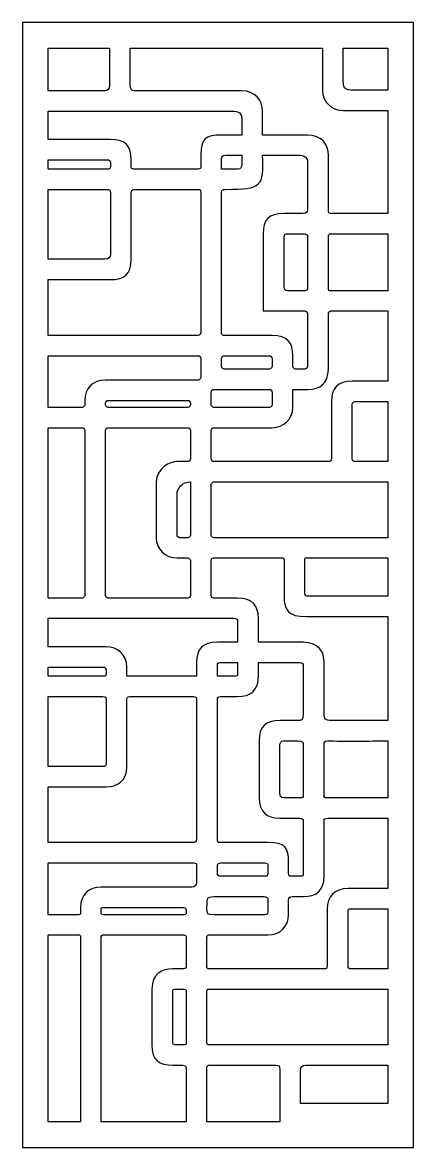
# Model space of a CAD drawing. Header units: centimetres. Extents: x 14 to 20.3, y -9 to 9.
import ezdxf

# ---------------------------------------------------------------- set-up
doc = ezdxf.new("R2010")
doc.units = ezdxf.units.CM
doc.header["$MEASUREMENT"] = 0
doc.layers.add('layer 1', color=7, linetype='Continuous')

msp = doc.modelspace()

# ---------------------------------------------------------------- linework, layer by layer
at = {"layer": 'layer 1', "color": 250}
for points, knots in [([(14.04321, 9.00077), (14.04321, 9.00077), (20.29148, 9.00077), (20.29148, 9.00077), (20.29148, 9.00077), (20.29148, 9.00077), (20.29148, -9.00021), (20.29148, -9.00021), (20.29148, -9.00021), (20.29148, -9.00021), (14.04321, -9.00021), (14.04321, -9.00021), (14.04321, -9.00021), (14.04321, -9.00021), (14.04321, 9.00077), (14.04321, 9.00077)], [0, 0, 0, 0, 0.2, 0.2, 0.2, 0.2, 0.4, 0.4, 0.4, 0.4, 0.6, 0.6, 0.6, 0.6, 1, 1, 1, 1]), ([(14.45232, 7.90789), (14.72399, 7.90739), (15.14423, 7.90551), (15.36693, 7.90801), (15.36693, 7.90801), (15.405, 7.90844), (15.43106, 7.93703), (15.43157, 7.9883), (15.43157, 7.9883), (15.43335, 8.16842), (15.43242, 8.39114), (15.43187, 8.59166), (15.43187, 8.59166), (15.43187, 8.59166), (14.45232, 8.59166), (14.45232, 8.59166), (14.45232, 8.59166), (14.45232, 8.59166), (14.45232, 7.90789), (14.45232, 7.90789)], [0, 0, 0, 0, 0.16666667, 0.16666667, 0.16666667, 0.16666667, 0.33333333, 0.33333333, 0.33333333, 0.33333333, 0.5, 0.5, 0.5, 0.5, 0.66666667, 0.66666667, 0.66666667, 0.66666667, 1, 1, 1, 1]), ([(15.76466, 8.59166), (15.76466, 8.59166), (15.76466, 7.99448), (15.76466, 7.99448), (15.76466, 7.99448), (15.76466, 7.94197), (15.78702, 7.90801), (15.82673, 7.90801), (15.82673, 7.90801), (16.40032, 7.90801), (16.97391, 7.90801), (17.5475, 7.90801), (17.5475, 7.90801), (17.75347, 7.90781), (17.88059, 7.7576), (17.88059, 7.58379), (17.88059, 7.58379), (17.88059, 7.45587), (17.88059, 7.32796), (17.88059, 7.20004), (17.88059, 7.20004), (18.11962, 7.20004), (18.35865, 7.20004), (18.59768, 7.20004), (18.59768, 7.20004), (18.82883, 7.20004), (18.93077, 7.04186), (18.93077, 6.87582), (18.93077, 6.87582), (18.93077, 6.57788), (18.93077, 6.27993), (18.93077, 5.98199), (18.93077, 5.98199), (18.93077, 5.95669), (18.94348, 5.94565), (18.96402, 5.94565), (18.96402, 5.94565), (18.96402, 5.94565), (19.88237, 5.94565), (19.88237, 5.94565), (19.88237, 5.94565), (19.88237, 5.94565), (19.88237, 7.59167), (19.88237, 7.59167), (19.88237, 7.59167), (19.88237, 7.59167), (19.16868, 7.59167), (19.16868, 7.59167), (19.16868, 7.59167), (18.99468, 7.59167), (18.83559, 7.72207), (18.83559, 7.91589), (18.83559, 7.91589), (18.83559, 7.91589), (18.83559, 8.59166), (18.83559, 8.59166), (18.83559, 8.59166), (18.83559, 8.59166), (15.76466, 8.59166), (15.76466, 8.59166)], [0, 0, 0, 0, 0.0625, 0.0625, 0.0625, 0.0625, 0.125, 0.125, 0.125, 0.125, 0.1875, 0.1875, 0.1875, 0.1875, 0.25, 0.25, 0.25, 0.25, 0.3125, 0.3125, 0.3125, 0.3125, 0.375, 0.375, 0.375, 0.375, 0.4375, 0.4375, 0.4375, 0.4375, 0.5, 0.5, 0.5, 0.5, 0.5625, 0.5625, 0.5625, 0.5625, 0.625, 0.625, 0.625, 0.625, 0.6875, 0.6875, 0.6875, 0.6875, 0.75, 0.75, 0.75, 0.75, 0.8125, 0.8125, 0.8125, 0.8125, 0.875, 0.875, 0.875, 0.875, 1, 1, 1, 1]), ([(19.34991, 7.91589), (19.34991, 7.91589), (19.88237, 7.91589), (19.88237, 7.91589), (19.88237, 7.91589), (19.88237, 7.91589), (19.88237, 8.59166), (19.88237, 8.59166), (19.88237, 8.59166), (19.88237, 8.59166), (19.16868, 8.59166), (19.16868, 8.59166), (19.16868, 8.59166), (19.16868, 8.59166), (19.16868, 8.12109), (19.16868, 8.12109), (19.16868, 8.12109), (19.16868, 7.95756), (19.16639, 7.91589), (19.34991, 7.91589)], [0, 0, 0, 0, 0.16666667, 0.16666667, 0.16666667, 0.16666667, 0.33333333, 0.33333333, 0.33333333, 0.33333333, 0.5, 0.5, 0.5, 0.5, 0.66666667, 0.66666667, 0.66666667, 0.66666667, 1, 1, 1, 1]), ([(14.45232, 7.1284), (14.45232, 7.1284), (15.44672, 7.1284), (15.44672, 7.1284), (15.44672, 7.1284), (15.67097, 7.1284), (15.77981, 7.05136), (15.77981, 6.80418), (15.77981, 6.80418), (15.77981, 6.76697), (15.77981, 6.72975), (15.77981, 6.69254), (15.77981, 6.69254), (15.77981, 6.66553), (15.79102, 6.65533), (15.81876, 6.65533), (15.81876, 6.65533), (16.16277, 6.65533), (16.50678, 6.65533), (16.85079, 6.65533), (16.85079, 6.65533), (16.88238, 6.65533), (16.89274, 6.66389), (16.89274, 6.6915), (16.89274, 6.6915), (16.89274, 6.75294), (16.89274, 6.81438), (16.89274, 6.87582), (16.89274, 6.87582), (16.89274, 7.14416), (16.96271, 7.20004), (17.22583, 7.20004), (17.22583, 7.20004), (17.33305, 7.20004), (17.44028, 7.20004), (17.5475, 7.20004), (17.5475, 7.20004), (17.5475, 7.28798), (17.5475, 7.37593), (17.5475, 7.46387), (17.5475, 7.46387), (17.5475, 7.54278), (17.50372, 7.58379), (17.39429, 7.58379), (17.39429, 7.58379), (17.39429, 7.58379), (14.45232, 7.58379), (14.45232, 7.58379), (14.45232, 7.58379), (14.45232, 7.58379), (14.45232, 7.1284), (14.45232, 7.1284)], [0, 0, 0, 0, 0.07142857, 0.07142857, 0.07142857, 0.07142857, 0.14285714, 0.14285714, 0.14285714, 0.14285714, 0.21428571, 0.21428571, 0.21428571, 0.21428571, 0.28571429, 0.28571429, 0.28571429, 0.28571429, 0.35714286, 0.35714286, 0.35714286, 0.35714286, 0.42857143, 0.42857143, 0.42857143, 0.42857143, 0.5, 0.5, 0.5, 0.5, 0.57142857, 0.57142857, 0.57142857, 0.57142857, 0.64285714, 0.64285714, 0.64285714, 0.64285714, 0.71428571, 0.71428571, 0.71428571, 0.71428571, 0.78571429, 0.78571429, 0.78571429, 0.78571429, 0.85714286, 0.85714286, 0.85714286, 0.85714286, 1, 1, 1, 1]), ([(18.59768, 3.49713), (18.59768, 3.77896), (18.59768, 4.06078), (18.59768, 4.34261), (18.59768, 4.34261), (18.59768, 4.36392), (18.58215, 4.38493), (18.55556, 4.38493), (18.55556, 4.38493), (18.44535, 4.38493), (18.33513, 4.38493), (18.22492, 4.38493), (18.22492, 4.38493), (18.11389, 4.38493), (18.00286, 4.38493), (17.89183, 4.38493), (17.89183, 4.38493), (17.89183, 4.493), (17.89183, 4.60107), (17.89183, 4.70914), (17.89183, 4.70914), (17.89183, 5.01324), (17.89183, 5.31734), (17.89183, 5.62143), (17.89183, 5.62143), (17.89183, 5.84109), (17.96588, 5.94565), (18.22492, 5.94565), (18.22492, 5.94565), (18.32684, 5.94565), (18.42877, 5.94565), (18.5307, 5.94565), (18.5307, 5.94565), (18.58323, 5.94565), (18.59768, 5.9621), (18.59768, 6.00812), (18.59768, 6.00812), (18.59768, 6.26344), (18.59768, 6.51876), (18.59768, 6.77408), (18.59768, 6.77408), (18.59768, 6.83127), (18.55684, 6.87582), (18.48563, 6.87582), (18.48563, 6.87582), (18.28395, 6.87582), (18.08227, 6.87582), (17.88059, 6.87582), (17.88059, 6.87582), (17.89171, 6.37634), (17.88646, 6.33304), (17.27596, 6.33118), (17.27596, 6.33118), (17.24273, 6.33108), (17.22583, 6.31491), (17.22583, 6.28721), (17.22583, 6.28721), (17.22583, 5.53244), (17.22583, 4.77767), (17.22583, 4.0229), (17.22583, 4.0229), (17.22583, 4.00493), (17.23988, 3.99351), (17.25556, 3.99351), (17.25556, 3.99351), (17.51405, 3.99351), (17.77255, 3.99351), (18.03105, 3.99351), (18.03105, 3.99351), (18.27989, 3.99351), (18.36414, 3.87773), (18.36414, 3.66929), (18.36414, 3.66929), (18.36414, 3.61233), (18.36414, 3.55537), (18.36414, 3.4984), (18.36414, 3.4984), (18.36414, 3.47592), (18.38522, 3.45484), (18.40428, 3.45484), (18.40428, 3.45484), (18.45464, 3.45484), (18.50501, 3.45484), (18.55537, 3.45484), (18.55537, 3.45484), (18.5766, 3.45484), (18.59768, 3.47592), (18.59768, 3.49713)], [0, 0, 0, 0, 0.04347826, 0.04347826, 0.04347826, 0.04347826, 0.08695652, 0.08695652, 0.08695652, 0.08695652, 0.13043478, 0.13043478, 0.13043478, 0.13043478, 0.17391304, 0.17391304, 0.17391304, 0.17391304, 0.2173913, 0.2173913, 0.2173913, 0.2173913, 0.26086957, 0.26086957, 0.26086957, 0.26086957, 0.30434783, 0.30434783, 0.30434783, 0.30434783, 0.34782609, 0.34782609, 0.34782609, 0.34782609, 0.39130435, 0.39130435, 0.39130435, 0.39130435, 0.43478261, 0.43478261, 0.43478261, 0.43478261, 0.47826087, 0.47826087, 0.47826087, 0.47826087, 0.52173913, 0.52173913, 0.52173913, 0.52173913, 0.56521739, 0.56521739, 0.56521739, 0.56521739, 0.60869565, 0.60869565, 0.60869565, 0.60869565, 0.65217391, 0.65217391, 0.65217391, 0.65217391, 0.69565217, 0.69565217, 0.69565217, 0.69565217, 0.73913043, 0.73913043, 0.73913043, 0.73913043, 0.7826087, 0.7826087, 0.7826087, 0.7826087, 0.82608696, 0.82608696, 0.82608696, 0.82608696, 0.86956522, 0.86956522, 0.86956522, 0.86956522, 0.91304348, 0.91304348, 0.91304348, 0.91304348, 1, 1, 1, 1]), ([(17.22583, 6.65533), (17.31044, 6.65533), (17.39504, 6.65533), (17.47965, 6.65533), (17.47965, 6.65533), (17.53567, 6.65533), (17.5475, 6.68769), (17.5475, 6.71562), (17.5475, 6.71562), (17.5475, 6.76902), (17.5475, 6.82242), (17.5475, 6.87582), (17.5475, 6.87582), (17.46206, 6.87582), (17.37661, 6.87582), (17.29117, 6.87582), (17.29117, 6.87582), (17.24459, 6.87582), (17.22583, 6.85815), (17.22583, 6.8207), (17.22583, 6.8207), (17.22583, 6.76557), (17.22583, 6.71045), (17.22583, 6.65533)], [0, 0, 0, 0, 0.14285714, 0.14285714, 0.14285714, 0.14285714, 0.28571429, 0.28571429, 0.28571429, 0.28571429, 0.42857143, 0.42857143, 0.42857143, 0.42857143, 0.57142857, 0.57142857, 0.57142857, 0.57142857, 0.71428571, 0.71428571, 0.71428571, 0.71428571, 1, 1, 1, 1]), ([(14.45232, 6.65533), (14.45232, 6.65533), (15.41975, 6.65533), (15.41975, 6.65533), (15.41975, 6.65533), (15.43508, 6.65533), (15.44672, 6.66699), (15.44672, 6.68542), (15.44672, 6.68542), (15.44672, 6.71105), (15.44672, 6.73668), (15.44672, 6.76232), (15.44672, 6.76232), (15.44672, 6.78835), (15.42677, 6.80418), (15.39514, 6.80418), (15.39514, 6.80418), (15.39514, 6.80418), (14.45232, 6.80418), (14.45232, 6.80418), (14.45232, 6.80418), (14.45232, 6.80418), (14.45232, 6.65533), (14.45232, 6.65533)], [0, 0, 0, 0, 0.14285714, 0.14285714, 0.14285714, 0.14285714, 0.28571429, 0.28571429, 0.28571429, 0.28571429, 0.42857143, 0.42857143, 0.42857143, 0.42857143, 0.57142857, 0.57142857, 0.57142857, 0.57142857, 0.71428571, 0.71428571, 0.71428571, 0.71428571, 1, 1, 1, 1]), ([(14.45232, 3.99351), (14.45232, 3.99351), (16.84575, 3.99351), (16.84575, 3.99351), (16.84575, 3.99351), (16.87642, 3.99351), (16.89274, 4.01179), (16.89274, 4.04301), (16.89274, 4.04301), (16.89274, 4.79119), (16.89274, 5.53937), (16.89274, 6.28755), (16.89274, 6.28755), (16.89274, 6.31948), (16.87904, 6.33111), (16.84324, 6.33111), (16.84324, 6.33111), (16.50772, 6.33111), (16.17221, 6.33111), (15.83669, 6.33111), (15.83669, 6.33111), (15.79674, 6.33111), (15.77981, 6.30602), (15.77981, 6.26989), (15.77981, 6.26989), (15.77981, 5.91718), (15.77981, 5.56446), (15.77981, 5.21174), (15.77981, 5.21174), (15.77981, 4.96154), (15.66788, 4.88753), (15.44672, 4.88753), (15.44672, 4.88753), (15.44672, 4.88753), (14.45232, 4.88753), (14.45232, 4.88753), (14.45232, 4.88753), (14.45232, 4.88753), (14.45232, 3.99351), (14.45232, 3.99351)], [0, 0, 0, 0, 0.09090909, 0.09090909, 0.09090909, 0.09090909, 0.18181818, 0.18181818, 0.18181818, 0.18181818, 0.27272727, 0.27272727, 0.27272727, 0.27272727, 0.36363636, 0.36363636, 0.36363636, 0.36363636, 0.45454545, 0.45454545, 0.45454545, 0.45454545, 0.54545455, 0.54545455, 0.54545455, 0.54545455, 0.63636364, 0.63636364, 0.63636364, 0.63636364, 0.72727273, 0.72727273, 0.72727273, 0.72727273, 0.81818182, 0.81818182, 0.81818182, 0.81818182, 1, 1, 1, 1]), ([(14.45232, 5.21174), (14.45232, 5.21174), (15.35915, 5.21174), (15.35915, 5.21174), (15.35915, 5.21174), (15.42157, 5.21174), (15.44672, 5.24504), (15.44672, 5.28696), (15.44672, 5.28696), (15.44672, 5.61845), (15.44672, 5.94995), (15.44672, 6.28145), (15.44672, 6.28145), (15.44672, 6.31329), (15.42513, 6.33111), (15.38294, 6.33111), (15.38294, 6.33111), (15.38294, 6.33111), (14.45232, 6.33111), (14.45232, 6.33111), (14.45232, 6.33111), (14.45232, 6.33111), (14.45232, 5.21174), (14.45232, 5.21174)], [0, 0, 0, 0, 0.14285714, 0.14285714, 0.14285714, 0.14285714, 0.28571429, 0.28571429, 0.28571429, 0.28571429, 0.42857143, 0.42857143, 0.42857143, 0.42857143, 0.57142857, 0.57142857, 0.57142857, 0.57142857, 0.71428571, 0.71428571, 0.71428571, 0.71428571, 1, 1, 1, 1]), ([(18.27734, 4.70914), (18.37244, 4.70914), (18.46754, 4.70914), (18.56264, 4.70914), (18.56264, 4.70914), (18.58372, 4.70914), (18.59768, 4.72206), (18.59768, 4.74576), (18.59768, 4.74576), (18.59768, 5.01057), (18.59768, 5.27538), (18.59768, 5.54019), (18.59768, 5.54019), (18.59768, 5.61566), (18.58879, 5.62169), (18.51614, 5.62143), (18.51614, 5.62143), (18.43878, 5.62116), (18.36142, 5.6214), (18.28407, 5.6214), (18.28407, 5.6214), (18.23723, 5.6214), (18.22492, 5.60586), (18.22492, 5.56751), (18.22492, 5.56751), (18.22492, 5.29927), (18.22492, 5.03103), (18.22492, 4.76279), (18.22492, 4.76279), (18.22492, 4.72594), (18.2389, 4.70914), (18.27734, 4.70914)], [0, 0, 0, 0, 0.11111111, 0.11111111, 0.11111111, 0.11111111, 0.22222222, 0.22222222, 0.22222222, 0.22222222, 0.33333333, 0.33333333, 0.33333333, 0.33333333, 0.44444444, 0.44444444, 0.44444444, 0.44444444, 0.55555556, 0.55555556, 0.55555556, 0.55555556, 0.66666667, 0.66666667, 0.66666667, 0.66666667, 0.77777778, 0.77777778, 0.77777778, 0.77777778, 1, 1, 1, 1]), ([(19.88237, 5.62143), (19.88237, 5.62143), (18.97791, 5.62143), (18.97791, 5.62143), (18.97791, 5.62143), (18.94339, 5.62143), (18.93077, 5.6043), (18.93077, 5.5858), (18.93077, 5.5858), (18.93077, 5.30091), (18.93077, 5.01603), (18.93077, 4.73114), (18.93077, 4.73114), (18.93077, 4.71515), (18.94466, 4.70914), (18.95589, 4.70914), (18.95589, 4.70914), (18.95589, 4.70914), (19.88237, 4.70914), (19.88237, 4.70914), (19.88237, 4.70914), (19.88237, 4.70914), (19.88237, 5.62143), (19.88237, 5.62143)], [0, 0, 0, 0, 0.14285714, 0.14285714, 0.14285714, 0.14285714, 0.28571429, 0.28571429, 0.28571429, 0.28571429, 0.42857143, 0.42857143, 0.42857143, 0.42857143, 0.57142857, 0.57142857, 0.57142857, 0.57142857, 0.71428571, 0.71428571, 0.71428571, 0.71428571, 1, 1, 1, 1]), ([(19.88237, 4.38493), (19.88237, 4.38493), (18.97299, 4.38493), (18.97299, 4.38493), (18.97299, 4.38493), (18.95185, 4.38493), (18.93077, 4.36385), (18.93077, 4.34286), (18.93077, 4.34286), (18.93077, 4.04685), (18.93077, 3.75085), (18.93077, 3.45484), (18.93077, 3.45484), (18.93077, 3.22504), (18.80459, 3.13062), (18.59768, 3.13062), (18.59768, 3.13062), (18.51983, 3.13062), (18.44199, 3.13062), (18.36414, 3.13062), (18.36414, 3.13062), (18.36414, 3.03409), (18.36414, 2.93756), (18.36414, 2.84103), (18.36414, 2.84103), (18.36414, 2.66632), (18.2195, 2.51682), (18.03105, 2.51682), (18.03105, 2.51682), (17.72117, 2.51682), (17.41129, 2.51682), (17.10142, 2.51682), (17.10142, 2.51682), (17.08046, 2.51682), (17.05938, 2.49574), (17.05938, 2.47442), (17.05938, 2.47442), (17.05938, 2.322), (17.05938, 2.16959), (17.05938, 2.01717), (17.05938, 2.01717), (17.05938, 1.99525), (17.08046, 1.97418), (17.10066, 1.97418), (17.10066, 1.97418), (17.71299, 1.97418), (18.32532, 1.97418), (18.93764, 1.97418), (18.93764, 1.97418), (18.95879, 1.97418), (18.97987, 1.99525), (18.97987, 2.0157), (18.97987, 2.0157), (18.97987, 2.32216), (18.97987, 2.62862), (18.97987, 2.93509), (18.97987, 2.93509), (18.97987, 3.14647), (19.07743, 3.2593), (19.31296, 3.2593), (19.31296, 3.2593), (19.31296, 3.2593), (19.88237, 3.2593), (19.88237, 3.2593), (19.88237, 3.2593), (19.88237, 3.2593), (19.88237, 4.38493), (19.88237, 4.38493)], [0, 0, 0, 0, 0.05555556, 0.05555556, 0.05555556, 0.05555556, 0.11111111, 0.11111111, 0.11111111, 0.11111111, 0.16666667, 0.16666667, 0.16666667, 0.16666667, 0.22222222, 0.22222222, 0.22222222, 0.22222222, 0.27777778, 0.27777778, 0.27777778, 0.27777778, 0.33333333, 0.33333333, 0.33333333, 0.33333333, 0.38888889, 0.38888889, 0.38888889, 0.38888889, 0.44444444, 0.44444444, 0.44444444, 0.44444444, 0.5, 0.5, 0.5, 0.5, 0.55555556, 0.55555556, 0.55555556, 0.55555556, 0.61111111, 0.61111111, 0.61111111, 0.61111111, 0.66666667, 0.66666667, 0.66666667, 0.66666667, 0.72222222, 0.72222222, 0.72222222, 0.72222222, 0.77777778, 0.77777778, 0.77777778, 0.77777778, 0.83333333, 0.83333333, 0.83333333, 0.83333333, 0.88888889, 0.88888889, 0.88888889, 0.88888889, 1, 1, 1, 1]), ([(14.45232, 2.84081), (14.62298, 2.84051), (14.87547, 2.84011), (14.9953, 2.8409), (14.9953, 2.8409), (15.01642, 2.84104), (15.0375, 2.86211), (15.0375, 2.88373), (15.0375, 2.88373), (15.0375, 2.90744), (15.0375, 2.93116), (15.0375, 2.95488), (15.0375, 2.95488), (15.0375, 3.14375), (15.16158, 3.27909), (15.37058, 3.27909), (15.37058, 3.27909), (15.82249, 3.27909), (16.27439, 3.27909), (16.72629, 3.27909), (16.72629, 3.27909), (16.76779, 3.27909), (16.80929, 3.27909), (16.85079, 3.27909), (16.85079, 3.27909), (16.87166, 3.27909), (16.89274, 3.30017), (16.89274, 3.32141), (16.89274, 3.32141), (16.89274, 3.36589), (16.89274, 3.41037), (16.89274, 3.45484), (16.89274, 3.45484), (16.89274, 3.51223), (16.89274, 3.56962), (16.89274, 3.62701), (16.89274, 3.62701), (16.89274, 3.64821), (16.87166, 3.66929), (16.85074, 3.66929), (16.85074, 3.66929), (16.85074, 3.66929), (14.45232, 3.66929), (14.45232, 3.66929), (14.45232, 3.66929), (14.45232, 3.66929), (14.45232, 2.84081), (14.45232, 2.84081)], [0, 0, 0, 0, 0.07692308, 0.07692308, 0.07692308, 0.07692308, 0.15384615, 0.15384615, 0.15384615, 0.15384615, 0.23076923, 0.23076923, 0.23076923, 0.23076923, 0.30769231, 0.30769231, 0.30769231, 0.30769231, 0.38461538, 0.38461538, 0.38461538, 0.38461538, 0.46153846, 0.46153846, 0.46153846, 0.46153846, 0.53846154, 0.53846154, 0.53846154, 0.53846154, 0.61538462, 0.61538462, 0.61538462, 0.61538462, 0.69230769, 0.69230769, 0.69230769, 0.69230769, 0.76923077, 0.76923077, 0.76923077, 0.76923077, 0.84615385, 0.84615385, 0.84615385, 0.84615385, 1, 1, 1, 1]), ([(17.26757, 3.45484), (17.50805, 3.45484), (17.74853, 3.45484), (17.98901, 3.45484), (17.98901, 3.45484), (18.00997, 3.45484), (18.03105, 3.47592), (18.03105, 3.49673), (18.03105, 3.49673), (18.03105, 3.53987), (18.03105, 3.58301), (18.03105, 3.62615), (18.03105, 3.62615), (18.03105, 3.64821), (18.00997, 3.66929), (17.98702, 3.66929), (17.98702, 3.66929), (17.74716, 3.66929), (17.50731, 3.66929), (17.26746, 3.66929), (17.26746, 3.66929), (17.24691, 3.66929), (17.22583, 3.64821), (17.22583, 3.62741), (17.22583, 3.62741), (17.22583, 3.58427), (17.22583, 3.54112), (17.22583, 3.49798), (17.22583, 3.49798), (17.22583, 3.47592), (17.24691, 3.45484), (17.26757, 3.45484)], [0, 0, 0, 0, 0.11111111, 0.11111111, 0.11111111, 0.11111111, 0.22222222, 0.22222222, 0.22222222, 0.22222222, 0.33333333, 0.33333333, 0.33333333, 0.33333333, 0.44444444, 0.44444444, 0.44444444, 0.44444444, 0.55555556, 0.55555556, 0.55555556, 0.55555556, 0.66666667, 0.66666667, 0.66666667, 0.66666667, 0.77777778, 0.77777778, 0.77777778, 0.77777778, 1, 1, 1, 1]), ([(17.98849, 3.13062), (17.73427, 3.13062), (17.48005, 3.13062), (17.22583, 3.13062), (17.22583, 3.13062), (17.18422, 3.13062), (17.1426, 3.13062), (17.10099, 3.13062), (17.10099, 3.13062), (17.08046, 3.13062), (17.05938, 3.10954), (17.05938, 3.08943), (17.05938, 3.08943), (17.05938, 3.04458), (17.05938, 2.99973), (17.05938, 2.95488), (17.05938, 2.95488), (17.05938, 2.93116), (17.05938, 2.90744), (17.05938, 2.88373), (17.05938, 2.88373), (17.05938, 2.86211), (17.08046, 2.84103), (17.10144, 2.84103), (17.10144, 2.84103), (17.39722, 2.84103), (17.693, 2.84103), (17.98878, 2.84103), (17.98878, 2.84103), (18.00997, 2.84103), (18.03105, 2.86211), (18.03105, 2.88402), (18.03105, 2.88402), (18.03105, 2.95209), (18.03105, 3.02017), (18.03105, 3.08824), (18.03105, 3.08824), (18.03105, 3.10954), (18.00997, 3.13062), (17.98849, 3.13062)], [0, 0, 0, 0, 0.09090909, 0.09090909, 0.09090909, 0.09090909, 0.18181818, 0.18181818, 0.18181818, 0.18181818, 0.27272727, 0.27272727, 0.27272727, 0.27272727, 0.36363636, 0.36363636, 0.36363636, 0.36363636, 0.45454545, 0.45454545, 0.45454545, 0.45454545, 0.54545455, 0.54545455, 0.54545455, 0.54545455, 0.63636364, 0.63636364, 0.63636364, 0.63636364, 0.72727273, 0.72727273, 0.72727273, 0.72727273, 0.81818182, 0.81818182, 0.81818182, 0.81818182, 1, 1, 1, 1]), ([(16.72629, 2.88338), (16.72629, 2.89306), (16.72629, 2.90274), (16.72629, 2.91243), (16.72629, 2.91243), (16.72629, 2.9338), (16.70521, 2.95488), (16.68393, 2.95488), (16.68393, 2.95488), (16.26025, 2.95488), (15.83657, 2.95488), (15.41288, 2.95488), (15.41288, 2.95488), (15.39166, 2.95488), (15.37058, 2.9338), (15.37058, 2.91308), (15.37058, 2.91308), (15.37058, 2.90294), (15.37058, 2.89281), (15.37058, 2.88268), (15.37058, 2.88268), (15.37058, 2.86211), (15.39166, 2.84103), (15.41276, 2.84103), (15.41276, 2.84103), (15.83648, 2.84103), (16.2602, 2.84103), (16.68393, 2.84103), (16.68393, 2.84103), (16.70813, 2.84103), (16.72629, 2.86245), (16.72629, 2.88338)], [0, 0, 0, 0, 0.11111111, 0.11111111, 0.11111111, 0.11111111, 0.22222222, 0.22222222, 0.22222222, 0.22222222, 0.33333333, 0.33333333, 0.33333333, 0.33333333, 0.44444444, 0.44444444, 0.44444444, 0.44444444, 0.55555556, 0.55555556, 0.55555556, 0.55555556, 0.66666667, 0.66666667, 0.66666667, 0.66666667, 0.77777778, 0.77777778, 0.77777778, 0.77777778, 1, 1, 1, 1]), ([(19.88237, 2.93509), (19.88237, 2.93509), (19.35508, 2.93509), (19.35508, 2.93509), (19.35508, 2.93509), (19.33404, 2.93509), (19.31296, 2.91401), (19.31296, 2.89286), (19.31296, 2.89286), (19.31296, 2.60063), (19.31296, 2.3084), (19.31296, 2.01617), (19.31296, 2.01617), (19.31296, 1.99525), (19.33404, 1.97418), (19.35511, 1.97418), (19.35511, 1.97418), (19.35511, 1.97418), (19.88237, 1.97418), (19.88237, 1.97418), (19.88237, 1.97418), (19.88237, 1.97418), (19.88237, 2.93509), (19.88237, 2.93509)], [0, 0, 0, 0, 0.14285714, 0.14285714, 0.14285714, 0.14285714, 0.28571429, 0.28571429, 0.28571429, 0.28571429, 0.42857143, 0.42857143, 0.42857143, 0.42857143, 0.57142857, 0.57142857, 0.57142857, 0.57142857, 0.71428571, 0.71428571, 0.71428571, 0.71428571, 1, 1, 1, 1]), ([(14.45232, -0.20806), (14.45232, -0.20806), (14.99551, -0.20806), (14.99551, -0.20806), (14.99551, -0.20806), (15.01934, -0.20806), (15.0375, -0.18698), (15.0375, -0.16614), (15.0375, -0.16614), (15.0375, 0.71413), (15.0375, 1.59441), (15.0375, 2.47468), (15.0375, 2.47468), (15.0375, 2.49574), (15.01642, 2.51682), (14.99608, 2.51682), (14.99608, 2.51682), (14.99608, 2.51682), (14.45232, 2.51682), (14.45232, 2.51682), (14.45232, 2.51682), (14.45232, 2.51682), (14.45232, -0.20806), (14.45232, -0.20806)], [0, 0, 0, 0, 0.14285714, 0.14285714, 0.14285714, 0.14285714, 0.28571429, 0.28571429, 0.28571429, 0.28571429, 0.42857143, 0.42857143, 0.42857143, 0.42857143, 0.57142857, 0.57142857, 0.57142857, 0.57142857, 0.71428571, 0.71428571, 0.71428571, 0.71428571, 1, 1, 1, 1]), ([(16.72629, -0.16601), (16.72629, 0.01932), (16.72629, 0.20465), (16.72629, 0.38998), (16.72629, 0.38998), (16.72629, 0.41215), (16.70521, 0.43322), (16.68298, 0.43322), (16.68298, 0.43322), (16.62633, 0.43322), (16.56969, 0.43322), (16.51305, 0.43322), (16.51305, 0.43322), (16.32457, 0.43322), (16.17996, 0.57382), (16.17996, 0.75744), (16.17996, 0.75744), (16.17996, 1.05495), (16.17996, 1.35245), (16.17996, 1.64996), (16.17996, 1.64996), (16.18224, 1.86327), (16.40127, 1.98333), (16.51305, 1.97418), (16.51305, 1.97418), (16.57011, 1.97418), (16.62718, 1.97418), (16.68425, 1.97418), (16.68425, 1.97418), (16.70521, 1.97418), (16.72629, 1.99525), (16.72629, 2.01657), (16.72629, 2.01657), (16.72629, 2.16933), (16.72629, 2.32209), (16.72629, 2.47485), (16.72629, 2.47485), (16.72629, 2.49574), (16.70521, 2.51682), (16.68356, 2.51682), (16.68356, 2.51682), (16.26006, 2.51682), (15.83656, 2.51682), (15.41306, 2.51682), (15.41306, 2.51682), (15.39166, 2.51682), (15.37058, 2.49574), (15.37058, 2.47268), (15.37058, 2.47268), (15.37058, 1.59306), (15.37058, 0.71344), (15.37058, -0.16618), (15.37058, -0.16618), (15.37058, -0.18698), (15.38842, -0.20806), (15.41295, -0.20806), (15.41295, -0.20806), (15.83705, -0.20806), (16.26115, -0.20806), (16.68525, -0.20806), (16.68525, -0.20806), (16.71339, -0.20806), (16.72629, -0.1929), (16.72629, -0.16601)], [0, 0, 0, 0, 0.05882353, 0.05882353, 0.05882353, 0.05882353, 0.11764706, 0.11764706, 0.11764706, 0.11764706, 0.17647059, 0.17647059, 0.17647059, 0.17647059, 0.23529412, 0.23529412, 0.23529412, 0.23529412, 0.29411765, 0.29411765, 0.29411765, 0.29411765, 0.35294118, 0.35294118, 0.35294118, 0.35294118, 0.41176471, 0.41176471, 0.41176471, 0.41176471, 0.47058824, 0.47058824, 0.47058824, 0.47058824, 0.52941176, 0.52941176, 0.52941176, 0.52941176, 0.58823529, 0.58823529, 0.58823529, 0.58823529, 0.64705882, 0.64705882, 0.64705882, 0.64705882, 0.70588235, 0.70588235, 0.70588235, 0.70588235, 0.76470588, 0.76470588, 0.76470588, 0.76470588, 0.82352941, 0.82352941, 0.82352941, 0.82352941, 0.88235294, 0.88235294, 0.88235294, 0.88235294, 1, 1, 1, 1]), ([(16.55584, 0.75744), (16.59864, 0.75744), (16.64143, 0.75744), (16.68423, 0.75744), (16.68423, 0.75744), (16.70521, 0.75744), (16.72629, 0.77852), (16.72629, 0.79928), (16.72629, 0.79928), (16.72629, 1.08284), (16.72629, 1.3664), (16.72629, 1.64996), (16.72629, 1.64996), (16.58907, 1.65162), (16.51366, 1.54338), (16.51305, 1.44775), (16.51305, 1.44775), (16.51167, 1.23198), (16.51289, 1.0163), (16.51303, 0.80059), (16.51303, 0.80059), (16.51305, 0.77852), (16.53413, 0.75744), (16.55584, 0.75744)], [0, 0, 0, 0, 0.14285714, 0.14285714, 0.14285714, 0.14285714, 0.28571429, 0.28571429, 0.28571429, 0.28571429, 0.42857143, 0.42857143, 0.42857143, 0.42857143, 0.57142857, 0.57142857, 0.57142857, 0.57142857, 0.71428571, 0.71428571, 0.71428571, 0.71428571, 1, 1, 1, 1]), ([(19.88237, 1.64996), (19.88237, 1.64996), (17.10113, 1.64996), (17.10113, 1.64996), (17.10113, 1.64996), (17.08046, 1.64996), (17.05938, 1.62888), (17.05938, 1.6079), (17.05938, 1.6079), (17.05938, 1.3377), (17.05938, 1.06751), (17.05938, 0.79731), (17.05938, 0.79731), (17.05938, 0.77852), (17.08046, 0.75744), (17.10046, 0.75744), (17.10046, 0.75744), (17.10046, 0.75744), (19.88237, 0.75744), (19.88237, 0.75744), (19.88237, 0.75744), (19.88237, 0.75744), (19.88237, 1.64996), (19.88237, 1.64996)], [0, 0, 0, 0, 0.14285714, 0.14285714, 0.14285714, 0.14285714, 0.28571429, 0.28571429, 0.28571429, 0.28571429, 0.42857143, 0.42857143, 0.42857143, 0.42857143, 0.57142857, 0.57142857, 0.57142857, 0.57142857, 0.71428571, 0.71428571, 0.71428571, 0.71428571, 1, 1, 1, 1]), ([(19.88237, -0.50526), (19.88237, -0.50526), (18.57625, -0.50526), (18.57625, -0.50526), (18.57625, -0.50526), (18.29526, -0.50526), (18.22286, -0.40414), (18.22286, -0.18104), (18.22286, -0.18104), (18.22286, 0.01644), (18.22286, 0.21392), (18.22286, 0.4114), (18.22286, 0.4114), (18.22286, 0.42362), (18.21481, 0.43322), (18.20188, 0.43322), (18.20188, 0.43322), (17.83317, 0.43322), (17.46445, 0.43322), (17.09574, 0.43322), (17.09574, 0.43322), (17.07191, 0.43322), (17.05938, 0.41573), (17.05938, 0.39314), (17.05938, 0.39314), (17.05938, 0.20527), (17.05938, 0.01739), (17.05938, -0.17049), (17.05938, -0.17049), (17.05938, -0.19531), (17.07282, -0.20806), (17.0955, -0.20806), (17.0955, -0.20806), (17.22354, -0.20806), (17.35159, -0.20806), (17.47964, -0.20806), (17.47964, -0.20806), (17.72333, -0.20806), (17.81273, -0.34124), (17.81273, -0.53228), (17.81273, -0.53228), (17.81273, -0.6602), (17.81273, -0.78811), (17.81273, -0.91603), (17.81273, -0.91603), (18.05176, -0.91603), (18.29079, -0.91603), (18.52982, -0.91603), (18.52982, -0.91603), (18.78369, -0.91603), (18.86291, -1.07781), (18.86291, -1.24025), (18.86291, -1.24025), (18.86291, -1.52046), (18.86291, -1.80066), (18.86291, -2.08087), (18.86291, -2.08087), (18.86291, -2.13837), (18.89663, -2.17042), (18.95335, -2.17042), (18.95335, -2.17042), (18.95335, -2.17042), (19.88237, -2.17042), (19.88237, -2.17042), (19.88237, -2.17042), (19.88237, -2.17042), (19.88237, -0.50526), (19.88237, -0.50526)], [0, 0, 0, 0, 0.05555556, 0.05555556, 0.05555556, 0.05555556, 0.11111111, 0.11111111, 0.11111111, 0.11111111, 0.16666667, 0.16666667, 0.16666667, 0.16666667, 0.22222222, 0.22222222, 0.22222222, 0.22222222, 0.27777778, 0.27777778, 0.27777778, 0.27777778, 0.33333333, 0.33333333, 0.33333333, 0.33333333, 0.38888889, 0.38888889, 0.38888889, 0.38888889, 0.44444444, 0.44444444, 0.44444444, 0.44444444, 0.5, 0.5, 0.5, 0.5, 0.55555556, 0.55555556, 0.55555556, 0.55555556, 0.61111111, 0.61111111, 0.61111111, 0.61111111, 0.66666667, 0.66666667, 0.66666667, 0.66666667, 0.72222222, 0.72222222, 0.72222222, 0.72222222, 0.77777778, 0.77777778, 0.77777778, 0.77777778, 0.83333333, 0.83333333, 0.83333333, 0.83333333, 0.88888889, 0.88888889, 0.88888889, 0.88888889, 1, 1, 1, 1]), ([(19.88237, 0.43322), (19.88237, 0.43322), (18.57278, 0.43322), (18.57278, 0.43322), (18.57278, 0.43322), (18.56172, 0.43322), (18.55595, 0.42872), (18.55595, 0.42002), (18.55595, 0.42002), (18.55595, 0.23688), (18.55595, 0.05375), (18.55595, -0.12939), (18.55595, -0.12939), (18.55595, -0.17081), (18.57299, -0.18104), (18.61623, -0.18104), (18.61623, -0.18104), (18.61623, -0.18104), (19.88237, -0.18104), (19.88237, -0.18104), (19.88237, -0.18104), (19.88237, -0.18104), (19.88237, 0.43322), (19.88237, 0.43322)], [0, 0, 0, 0, 0.14285714, 0.14285714, 0.14285714, 0.14285714, 0.28571429, 0.28571429, 0.28571429, 0.28571429, 0.42857143, 0.42857143, 0.42857143, 0.42857143, 0.57142857, 0.57142857, 0.57142857, 0.57142857, 0.71428571, 0.71428571, 0.71428571, 0.71428571, 1, 1, 1, 1]), ([(14.45232, -0.98767), (14.45232, -0.98767), (15.37886, -0.98767), (15.37886, -0.98767), (15.37886, -0.98767), (15.55521, -0.98767), (15.71195, -1.11045), (15.71195, -1.31189), (15.71195, -1.31189), (15.71195, -1.36151), (15.71195, -1.41112), (15.71195, -1.46074), (15.71195, -1.46074), (16.08292, -1.46074), (16.4539, -1.46074), (16.82488, -1.46074), (16.82488, -1.46074), (16.82488, -1.38725), (16.82488, -1.31375), (16.82488, -1.24025), (16.82488, -1.24025), (16.82488, -1.01877), (16.92244, -0.91603), (17.15797, -0.91603), (17.15797, -0.91603), (17.26519, -0.91603), (17.37242, -0.91603), (17.47964, -0.91603), (17.47964, -0.91603), (17.47964, -0.8041), (17.47964, -0.69218), (17.47964, -0.58025), (17.47964, -0.58025), (17.47964, -0.55323), (17.46284, -0.53228), (17.42141, -0.53228), (17.42141, -0.53228), (17.42141, -0.53228), (14.45232, -0.53228), (14.45232, -0.53228), (14.45232, -0.53228), (14.45232, -0.53228), (14.45232, -0.98767), (14.45232, -0.98767)], [0, 0, 0, 0, 0.08333333, 0.08333333, 0.08333333, 0.08333333, 0.16666667, 0.16666667, 0.16666667, 0.16666667, 0.25, 0.25, 0.25, 0.25, 0.33333333, 0.33333333, 0.33333333, 0.33333333, 0.41666667, 0.41666667, 0.41666667, 0.41666667, 0.5, 0.5, 0.5, 0.5, 0.58333333, 0.58333333, 0.58333333, 0.58333333, 0.66666667, 0.66666667, 0.66666667, 0.66666667, 0.75, 0.75, 0.75, 0.75, 0.83333333, 0.83333333, 0.83333333, 0.83333333, 1, 1, 1, 1]), ([(18.52982, -4.63205), (18.52982, -4.34871), (18.52982, -4.06536), (18.52982, -3.78201), (18.52982, -3.78201), (18.52982, -3.75124), (18.51893, -3.73115), (18.4774, -3.73115), (18.4774, -3.73115), (18.37062, -3.73115), (18.26384, -3.73115), (18.15706, -3.73115), (18.15706, -3.73115), (17.93997, -3.73115), (17.82397, -3.62242), (17.82397, -3.40693), (17.82397, -3.40693), (17.82397, -3.10283), (17.82397, -2.79873), (17.82397, -2.49464), (17.82397, -2.49464), (17.82397, -2.2656), (17.92357, -2.17042), (18.15706, -2.17042), (18.15706, -2.17042), (18.24636, -2.17042), (18.33567, -2.17042), (18.42498, -2.17042), (18.42498, -2.17042), (18.51262, -2.17042), (18.52982, -2.15227), (18.52982, -2.07451), (18.52982, -2.07451), (18.52982, -1.81419), (18.52982, -1.55388), (18.52982, -1.29356), (18.52982, -1.29356), (18.52982, -1.26019), (18.51819, -1.24025), (18.47379, -1.24025), (18.47379, -1.24025), (18.25344, -1.24025), (18.03308, -1.24025), (17.81273, -1.24025), (17.81273, -1.24025), (17.81273, -1.31348), (17.81273, -1.38401), (17.81273, -1.45395), (17.81273, -1.45395), (17.81273, -1.68952), (17.69296, -1.78496), (17.47964, -1.78496), (17.47964, -1.78496), (17.38917, -1.78496), (17.2987, -1.78496), (17.20823, -1.78496), (17.20823, -1.78496), (17.17659, -1.78496), (17.15797, -1.79939), (17.15797, -1.82713), (17.15797, -1.82713), (17.15797, -2.57663), (17.15797, -3.32613), (17.15797, -4.07562), (17.15797, -4.07562), (17.15797, -4.10618), (17.17258, -4.12256), (17.202, -4.12256), (17.202, -4.12256), (17.45573, -4.12256), (17.70946, -4.12256), (17.96319, -4.12256), (17.96319, -4.12256), (18.23953, -4.12256), (18.29628, -4.19398), (18.29628, -4.44678), (18.29628, -4.44678), (18.29628, -4.50374), (18.29628, -4.5607), (18.29628, -4.61767), (18.29628, -4.61767), (18.29628, -4.64768), (18.30852, -4.66123), (18.33277, -4.66123), (18.33277, -4.66123), (18.38819, -4.66123), (18.44361, -4.66123), (18.49903, -4.66123), (18.49903, -4.66123), (18.51919, -4.66123), (18.52982, -4.65216), (18.52982, -4.63205)], [0, 0, 0, 0, 0.04166667, 0.04166667, 0.04166667, 0.04166667, 0.08333333, 0.08333333, 0.08333333, 0.08333333, 0.125, 0.125, 0.125, 0.125, 0.16666667, 0.16666667, 0.16666667, 0.16666667, 0.20833333, 0.20833333, 0.20833333, 0.20833333, 0.25, 0.25, 0.25, 0.25, 0.29166667, 0.29166667, 0.29166667, 0.29166667, 0.33333333, 0.33333333, 0.33333333, 0.33333333, 0.375, 0.375, 0.375, 0.375, 0.41666667, 0.41666667, 0.41666667, 0.41666667, 0.45833333, 0.45833333, 0.45833333, 0.45833333, 0.5, 0.5, 0.5, 0.5, 0.54166667, 0.54166667, 0.54166667, 0.54166667, 0.58333333, 0.58333333, 0.58333333, 0.58333333, 0.625, 0.625, 0.625, 0.625, 0.66666667, 0.66666667, 0.66666667, 0.66666667, 0.70833333, 0.70833333, 0.70833333, 0.70833333, 0.75, 0.75, 0.75, 0.75, 0.79166667, 0.79166667, 0.79166667, 0.79166667, 0.83333333, 0.83333333, 0.83333333, 0.83333333, 0.875, 0.875, 0.875, 0.875, 0.91666667, 0.91666667, 0.91666667, 0.91666667, 1, 1, 1, 1]), ([(17.15797, -1.46074), (17.25514, -1.46074), (17.35231, -1.46074), (17.44948, -1.46074), (17.44948, -1.46074), (17.47301, -1.46074), (17.47964, -1.45023), (17.47964, -1.43663), (17.47964, -1.43663), (17.47964, -1.37117), (17.47964, -1.30571), (17.47964, -1.24025), (17.47964, -1.24025), (17.38749, -1.24025), (17.29535, -1.24025), (17.2032, -1.24025), (17.2032, -1.24025), (17.17757, -1.24025), (17.15797, -1.25253), (17.15797, -1.28504), (17.15797, -1.28504), (17.15797, -1.34361), (17.15797, -1.40217), (17.15797, -1.46074)], [0, 0, 0, 0, 0.14285714, 0.14285714, 0.14285714, 0.14285714, 0.28571429, 0.28571429, 0.28571429, 0.28571429, 0.42857143, 0.42857143, 0.42857143, 0.42857143, 0.57142857, 0.57142857, 0.57142857, 0.57142857, 0.71428571, 0.71428571, 0.71428571, 0.71428571, 1, 1, 1, 1]), ([(14.45232, -1.46074), (14.45232, -1.46074), (15.34353, -1.46074), (15.34353, -1.46074), (15.34353, -1.46074), (15.36419, -1.46074), (15.37886, -1.45482), (15.37886, -1.42556), (15.37886, -1.42556), (15.37886, -1.40318), (15.37886, -1.38079), (15.37886, -1.35841), (15.37886, -1.35841), (15.37886, -1.33025), (15.36903, -1.31189), (15.32779, -1.31189), (15.32779, -1.31189), (15.32779, -1.31189), (14.45232, -1.31189), (14.45232, -1.31189), (14.45232, -1.31189), (14.45232, -1.31189), (14.45232, -1.46074), (14.45232, -1.46074)], [0, 0, 0, 0, 0.14285714, 0.14285714, 0.14285714, 0.14285714, 0.28571429, 0.28571429, 0.28571429, 0.28571429, 0.42857143, 0.42857143, 0.42857143, 0.42857143, 0.57142857, 0.57142857, 0.57142857, 0.57142857, 0.71428571, 0.71428571, 0.71428571, 0.71428571, 1, 1, 1, 1]), ([(14.45232, -4.12256), (14.45232, -4.12256), (16.761, -4.12256), (16.761, -4.12256), (16.761, -4.12256), (16.80335, -4.12256), (16.82488, -4.10252), (16.82488, -4.06873), (16.82488, -4.06873), (16.82488, -3.32111), (16.82488, -2.5735), (16.82488, -1.82588), (16.82488, -1.82588), (16.82488, -1.79465), (16.81417, -1.78496), (16.77488, -1.78496), (16.77488, -1.78496), (16.436, -1.78496), (16.09712, -1.78496), (15.75824, -1.78496), (15.75824, -1.78496), (15.72163, -1.78496), (15.71195, -1.79462), (15.71195, -1.82869), (15.71195, -1.82869), (15.71195, -2.18723), (15.71195, -2.54578), (15.71195, -2.90433), (15.71195, -2.90433), (15.71195, -3.1423), (15.5531, -3.22855), (15.37886, -3.22855), (15.37886, -3.22855), (15.37886, -3.22855), (14.45232, -3.22855), (14.45232, -3.22855), (14.45232, -3.22855), (14.45232, -3.22855), (14.45232, -4.12256), (14.45232, -4.12256)], [0, 0, 0, 0, 0.09090909, 0.09090909, 0.09090909, 0.09090909, 0.18181818, 0.18181818, 0.18181818, 0.18181818, 0.27272727, 0.27272727, 0.27272727, 0.27272727, 0.36363636, 0.36363636, 0.36363636, 0.36363636, 0.45454545, 0.45454545, 0.45454545, 0.45454545, 0.54545455, 0.54545455, 0.54545455, 0.54545455, 0.63636364, 0.63636364, 0.63636364, 0.63636364, 0.72727273, 0.72727273, 0.72727273, 0.72727273, 0.81818182, 0.81818182, 0.81818182, 0.81818182, 1, 1, 1, 1]), ([(14.45232, -2.90433), (14.45232, -2.90433), (15.33109, -2.90433), (15.33109, -2.90433), (15.33109, -2.90433), (15.36404, -2.90433), (15.37886, -2.8944), (15.37886, -2.86231), (15.37886, -2.86231), (15.37886, -2.51777), (15.37886, -2.17323), (15.37886, -1.82869), (15.37886, -1.82869), (15.37886, -1.79823), (15.36578, -1.78496), (15.32891, -1.78496), (15.32891, -1.78496), (15.32891, -1.78496), (14.45232, -1.78496), (14.45232, -1.78496), (14.45232, -1.78496), (14.45232, -1.78496), (14.45232, -2.90433), (14.45232, -2.90433)], [0, 0, 0, 0, 0.14285714, 0.14285714, 0.14285714, 0.14285714, 0.28571429, 0.28571429, 0.28571429, 0.28571429, 0.42857143, 0.42857143, 0.42857143, 0.42857143, 0.57142857, 0.57142857, 0.57142857, 0.57142857, 0.71428571, 0.71428571, 0.71428571, 0.71428571, 1, 1, 1, 1]), ([(18.22434, -3.40693), (18.32377, -3.40693), (18.3878, -3.40693), (18.48287, -3.40693), (18.48287, -3.40693), (18.52032, -3.40693), (18.52982, -3.39719), (18.52982, -3.36084), (18.52982, -3.36084), (18.52982, -3.09179), (18.52982, -2.83496), (18.52982, -2.56591), (18.52982, -2.56591), (18.52982, -2.51078), (18.51191, -2.49464), (18.44828, -2.49464), (18.44828, -2.49464), (18.36789, -2.49464), (18.2875, -2.49464), (18.20711, -2.49464), (18.20711, -2.49464), (18.17522, -2.49464), (18.15706, -2.53188), (18.15706, -2.55535), (18.15706, -2.55535), (18.15706, -2.81948), (18.15706, -3.06267), (18.15706, -3.3246), (18.15706, -3.3246), (18.15706, -3.37965), (18.16469, -3.40693), (18.22434, -3.40693)], [0, 0, 0, 0, 0.11111111, 0.11111111, 0.11111111, 0.11111111, 0.22222222, 0.22222222, 0.22222222, 0.22222222, 0.33333333, 0.33333333, 0.33333333, 0.33333333, 0.44444444, 0.44444444, 0.44444444, 0.44444444, 0.55555556, 0.55555556, 0.55555556, 0.55555556, 0.66666667, 0.66666667, 0.66666667, 0.66666667, 0.77777778, 0.77777778, 0.77777778, 0.77777778, 1, 1, 1, 1]), ([(19.88237, -2.49498), (19.58987, -2.49593), (19.15592, -2.4983), (18.91551, -2.49464), (18.91551, -2.49464), (18.88205, -2.49413), (18.86189, -2.5147), (18.86291, -2.55309), (18.86291, -2.55309), (18.8703, -2.83151), (18.86291, -3.08564), (18.86291, -3.36416), (18.86291, -3.36416), (18.86291, -3.39653), (18.87758, -3.40693), (18.90654, -3.40693), (18.90654, -3.40693), (18.90654, -3.40693), (19.88237, -3.40693), (19.88237, -3.40693), (19.88237, -3.40693), (19.88237, -3.40693), (19.88237, -2.49498), (19.88237, -2.49498)], [0, 0, 0, 0, 0.14285714, 0.14285714, 0.14285714, 0.14285714, 0.28571429, 0.28571429, 0.28571429, 0.28571429, 0.42857143, 0.42857143, 0.42857143, 0.42857143, 0.57142857, 0.57142857, 0.57142857, 0.57142857, 0.71428571, 0.71428571, 0.71428571, 0.71428571, 1, 1, 1, 1]), ([(19.88237, -3.73115), (19.88237, -3.73115), (18.92329, -3.73115), (18.92329, -3.73115), (18.92329, -3.73115), (18.87642, -3.73115), (18.86291, -3.74571), (18.86291, -3.7843), (18.86291, -3.7843), (18.86291, -4.08374), (18.86291, -4.36178), (18.86291, -4.66123), (18.86291, -4.66123), (18.86291, -4.89511), (18.73026, -4.98545), (18.52982, -4.98545), (18.52982, -4.98545), (18.47143, -4.98545), (18.41305, -4.98545), (18.35466, -4.98545), (18.35466, -4.98545), (18.31355, -4.98545), (18.29628, -5.00585), (18.29628, -5.03975), (18.29628, -5.03975), (18.29628, -5.11818), (18.29628, -5.19661), (18.29628, -5.27504), (18.29628, -5.27504), (18.29628, -5.46503), (18.15585, -5.59925), (17.96319, -5.59925), (17.96319, -5.59925), (17.64942, -5.59925), (17.33565, -5.59925), (17.02188, -5.59925), (17.02188, -5.59925), (17.00123, -5.59925), (16.99152, -5.6087), (16.99152, -5.62893), (16.99152, -5.62893), (16.99152, -5.78923), (16.99152, -5.94953), (16.99152, -6.10984), (16.99152, -6.10984), (16.99152, -6.13192), (16.99866, -6.1419), (17.02087, -6.1419), (17.02087, -6.1419), (17.63724, -6.1419), (18.25361, -6.1419), (18.86998, -6.1419), (18.86998, -6.1419), (18.89695, -6.1419), (18.91201, -6.13322), (18.91201, -6.0999), (18.91201, -6.0999), (18.91201, -5.79359), (18.91201, -5.48729), (18.91201, -5.18099), (18.91201, -5.18099), (18.91201, -4.98791), (19.02394, -4.85677), (19.2451, -4.85677), (19.2451, -4.85677), (19.2451, -4.85677), (19.88237, -4.85677), (19.88237, -4.85677), (19.88237, -4.85677), (19.88237, -4.85677), (19.88237, -3.73115), (19.88237, -3.73115)], [0, 0, 0, 0, 0.05263158, 0.05263158, 0.05263158, 0.05263158, 0.10526316, 0.10526316, 0.10526316, 0.10526316, 0.15789474, 0.15789474, 0.15789474, 0.15789474, 0.21052632, 0.21052632, 0.21052632, 0.21052632, 0.26315789, 0.26315789, 0.26315789, 0.26315789, 0.31578947, 0.31578947, 0.31578947, 0.31578947, 0.36842105, 0.36842105, 0.36842105, 0.36842105, 0.42105263, 0.42105263, 0.42105263, 0.42105263, 0.47368421, 0.47368421, 0.47368421, 0.47368421, 0.52631579, 0.52631579, 0.52631579, 0.52631579, 0.57894737, 0.57894737, 0.57894737, 0.57894737, 0.63157895, 0.63157895, 0.63157895, 0.63157895, 0.68421053, 0.68421053, 0.68421053, 0.68421053, 0.73684211, 0.73684211, 0.73684211, 0.73684211, 0.78947368, 0.78947368, 0.78947368, 0.78947368, 0.84210526, 0.84210526, 0.84210526, 0.84210526, 0.89473684, 0.89473684, 0.89473684, 0.89473684, 1, 1, 1, 1]), ([(14.45232, -5.27504), (14.45232, -5.27504), (14.94263, -5.27504), (14.94263, -5.27504), (14.94263, -5.27504), (14.96157, -5.27504), (14.96963, -5.26832), (14.96963, -5.25547), (14.96963, -5.25547), (14.96963, -5.22404), (14.96963, -5.19262), (14.96963, -5.1612), (14.96963, -5.1612), (14.96963, -4.95067), (15.10554, -4.83698), (15.30272, -4.83698), (15.30272, -4.83698), (15.75463, -4.83698), (16.20653, -4.83698), (16.65843, -4.83698), (16.65843, -4.83698), (16.82369, -4.83698), (16.82488, -4.83702), (16.82488, -4.66123), (16.82488, -4.66123), (16.82488, -4.60203), (16.82488, -4.54283), (16.82488, -4.48364), (16.82488, -4.48364), (16.82488, -4.45746), (16.81734, -4.44678), (16.77505, -4.44678), (16.77505, -4.44678), (16.77505, -4.44678), (14.45232, -4.44678), (14.45232, -4.44678), (14.45232, -4.44678), (14.45232, -4.44678), (14.45232, -5.27504), (14.45232, -5.27504)], [0, 0, 0, 0, 0.09090909, 0.09090909, 0.09090909, 0.09090909, 0.18181818, 0.18181818, 0.18181818, 0.18181818, 0.27272727, 0.27272727, 0.27272727, 0.27272727, 0.36363636, 0.36363636, 0.36363636, 0.36363636, 0.45454545, 0.45454545, 0.45454545, 0.45454545, 0.54545455, 0.54545455, 0.54545455, 0.54545455, 0.63636364, 0.63636364, 0.63636364, 0.63636364, 0.72727273, 0.72727273, 0.72727273, 0.72727273, 0.81818182, 0.81818182, 0.81818182, 0.81818182, 1, 1, 1, 1]), ([(17.19828, -4.66123), (17.43931, -4.66123), (17.68033, -4.66123), (17.92136, -4.66123), (17.92136, -4.66123), (17.94741, -4.66123), (17.96319, -4.64743), (17.96319, -4.62102), (17.96319, -4.62102), (17.96319, -4.57564), (17.96319, -4.53027), (17.96319, -4.48489), (17.96319, -4.48489), (17.96319, -4.46125), (17.9428, -4.44678), (17.9164, -4.44678), (17.9164, -4.44678), (17.68246, -4.44678), (17.44852, -4.44678), (17.21459, -4.44678), (17.21459, -4.44678), (17.17615, -4.44678), (17.15797, -4.46362), (17.15797, -4.49369), (17.15797, -4.49369), (17.15797, -4.53557), (17.15797, -4.57746), (17.15797, -4.61934), (17.15797, -4.61934), (17.15797, -4.63909), (17.17958, -4.66123), (17.19828, -4.66123)], [0, 0, 0, 0, 0.11111111, 0.11111111, 0.11111111, 0.11111111, 0.22222222, 0.22222222, 0.22222222, 0.22222222, 0.33333333, 0.33333333, 0.33333333, 0.33333333, 0.44444444, 0.44444444, 0.44444444, 0.44444444, 0.55555556, 0.55555556, 0.55555556, 0.55555556, 0.66666667, 0.66666667, 0.66666667, 0.66666667, 0.77777778, 0.77777778, 0.77777778, 0.77777778, 1, 1, 1, 1]), ([(17.90657, -4.98545), (17.65704, -4.98545), (17.4075, -4.98545), (17.15797, -4.98545), (17.15797, -4.98545), (16.99118, -4.98545), (16.99152, -4.9854), (16.99152, -5.1612), (16.99152, -5.1612), (16.99152, -5.27523), (16.9931, -5.27504), (17.11298, -5.27504), (17.11298, -5.27504), (17.38088, -5.27504), (17.64879, -5.27504), (17.9167, -5.27504), (17.9167, -5.27504), (17.95204, -5.27504), (17.96319, -5.26339), (17.96319, -5.23615), (17.96319, -5.23615), (17.96319, -5.16616), (17.96319, -5.09616), (17.96319, -5.02617), (17.96319, -5.02617), (17.96319, -5.00473), (17.94643, -4.98545), (17.90657, -4.98545)], [0, 0, 0, 0, 0.125, 0.125, 0.125, 0.125, 0.25, 0.25, 0.25, 0.25, 0.375, 0.375, 0.375, 0.375, 0.5, 0.5, 0.5, 0.5, 0.625, 0.625, 0.625, 0.625, 0.75, 0.75, 0.75, 0.75, 1, 1, 1, 1]), ([(16.65843, -5.23862), (16.65843, -5.22381), (16.65843, -5.2179), (16.65843, -5.20086), (16.65843, -5.20086), (16.65843, -5.18334), (16.64657, -5.1612), (16.61386, -5.1612), (16.61386, -5.1612), (16.18365, -5.1612), (15.75343, -5.1612), (15.32321, -5.1612), (15.32321, -5.1612), (15.31013, -5.1612), (15.30272, -5.17049), (15.30272, -5.18107), (15.30272, -5.18107), (15.30272, -5.20189), (15.30272, -5.22487), (15.30272, -5.24355), (15.30272, -5.24355), (15.30272, -5.26776), (15.31012, -5.27504), (15.33682, -5.27504), (15.33682, -5.27504), (15.76872, -5.27504), (16.19464, -5.27504), (16.62687, -5.27504), (16.62687, -5.27504), (16.64774, -5.27504), (16.65843, -5.26046), (16.65843, -5.23862)], [0, 0, 0, 0, 0.11111111, 0.11111111, 0.11111111, 0.11111111, 0.22222222, 0.22222222, 0.22222222, 0.22222222, 0.33333333, 0.33333333, 0.33333333, 0.33333333, 0.44444444, 0.44444444, 0.44444444, 0.44444444, 0.55555556, 0.55555556, 0.55555556, 0.55555556, 0.66666667, 0.66666667, 0.66666667, 0.66666667, 0.77777778, 0.77777778, 0.77777778, 0.77777778, 1, 1, 1, 1]), ([(19.88237, -5.18099), (19.88237, -5.18099), (19.29143, -5.18099), (19.29143, -5.18099), (19.29143, -5.18099), (19.24904, -5.18099), (19.2451, -5.19468), (19.2451, -5.22603), (19.2451, -5.22603), (19.2451, -5.51462), (19.2451, -5.80322), (19.2451, -6.09181), (19.2451, -6.09181), (19.2451, -6.12913), (19.25977, -6.1419), (19.28707, -6.1419), (19.28707, -6.1419), (19.28707, -6.1419), (19.88237, -6.1419), (19.88237, -6.1419), (19.88237, -6.1419), (19.88237, -6.1419), (19.88237, -5.18099), (19.88237, -5.18099)], [0, 0, 0, 0, 0.14285714, 0.14285714, 0.14285714, 0.14285714, 0.28571429, 0.28571429, 0.28571429, 0.28571429, 0.42857143, 0.42857143, 0.42857143, 0.42857143, 0.57142857, 0.57142857, 0.57142857, 0.57142857, 0.71428571, 0.71428571, 0.71428571, 0.71428571, 1, 1, 1, 1]), ([(14.96963, -8.59109), (14.96963, -8.59109), (14.96963, -5.61672), (14.96963, -5.61672), (14.96963, -5.61672), (14.96963, -5.60975), (14.96576, -5.59925), (14.95128, -5.59925), (14.95128, -5.59925), (14.95128, -5.59925), (14.45232, -5.59925), (14.45232, -5.59925), (14.45232, -5.59925), (14.45232, -5.59925), (14.45232, -8.59109), (14.45232, -8.59109), (14.45232, -8.59109), (14.45232, -8.59109), (14.96963, -8.59109), (14.96963, -8.59109)], [0, 0, 0, 0, 0.16666667, 0.16666667, 0.16666667, 0.16666667, 0.33333333, 0.33333333, 0.33333333, 0.33333333, 0.5, 0.5, 0.5, 0.5, 0.66666667, 0.66666667, 0.66666667, 0.66666667, 1, 1, 1, 1]), ([(16.65843, -8.59109), (16.65843, -8.59109), (16.65843, -7.72996), (16.65843, -7.72996), (16.65843, -7.72996), (16.65843, -7.69824), (16.64227, -7.68285), (16.60512, -7.68285), (16.60512, -7.68285), (16.55181, -7.68285), (16.4985, -7.68285), (16.44519, -7.68285), (16.44519, -7.68285), (16.22861, -7.68285), (16.1121, -7.60884), (16.1121, -7.35863), (16.1121, -7.35863), (16.1121, -7.06112), (16.1121, -6.76362), (16.1121, -6.46611), (16.1121, -6.46611), (16.10802, -6.22095), (16.2738, -6.14296), (16.44519, -6.1419), (16.44519, -6.1419), (16.50183, -6.1419), (16.55847, -6.1419), (16.61511, -6.1419), (16.61511, -6.1419), (16.64731, -6.1419), (16.65843, -6.12403), (16.65843, -6.09781), (16.65843, -6.09781), (16.65843, -5.94152), (16.65843, -5.78522), (16.65843, -5.62893), (16.65843, -5.62893), (16.65843, -5.61145), (16.64703, -5.59925), (16.62197, -5.59925), (16.62197, -5.59925), (16.1903, -5.59925), (15.75863, -5.59925), (15.32697, -5.59925), (15.32697, -5.59925), (15.31108, -5.59925), (15.30272, -5.61028), (15.30272, -5.6247), (15.30272, -5.6247), (15.30272, -5.6247), (15.30272, -8.59109), (15.30272, -8.59109), (15.30272, -8.59109), (15.30272, -8.59109), (16.65843, -8.59109), (16.65843, -8.59109)], [0, 0, 0, 0, 0.06666667, 0.06666667, 0.06666667, 0.06666667, 0.13333333, 0.13333333, 0.13333333, 0.13333333, 0.2, 0.2, 0.2, 0.2, 0.26666667, 0.26666667, 0.26666667, 0.26666667, 0.33333333, 0.33333333, 0.33333333, 0.33333333, 0.4, 0.4, 0.4, 0.4, 0.46666667, 0.46666667, 0.46666667, 0.46666667, 0.53333333, 0.53333333, 0.53333333, 0.53333333, 0.6, 0.6, 0.6, 0.6, 0.66666667, 0.66666667, 0.66666667, 0.66666667, 0.73333333, 0.73333333, 0.73333333, 0.73333333, 0.8, 0.8, 0.8, 0.8, 0.86666667, 0.86666667, 0.86666667, 0.86666667, 1, 1, 1, 1]), ([(16.47517, -7.35863), (16.52958, -7.35863), (16.58398, -7.35863), (16.63839, -7.35863), (16.63839, -7.35863), (16.65157, -7.35863), (16.65843, -7.3501), (16.65843, -7.33834), (16.65843, -7.33834), (16.65843, -7.0565), (16.65843, -6.77466), (16.65843, -6.49282), (16.65843, -6.49282), (16.65843, -6.48053), (16.64961, -6.46611), (16.62844, -6.46611), (16.62844, -6.46611), (16.57642, -6.46611), (16.52441, -6.46611), (16.47239, -6.46611), (16.47239, -6.46611), (16.45316, -6.46611), (16.44519, -6.47516), (16.44519, -6.48483), (16.44519, -6.48483), (16.44519, -6.76699), (16.44519, -7.04916), (16.44519, -7.33132), (16.44519, -7.33132), (16.44519, -7.35079), (16.45845, -7.35863), (16.47517, -7.35863)], [0, 0, 0, 0, 0.11111111, 0.11111111, 0.11111111, 0.11111111, 0.22222222, 0.22222222, 0.22222222, 0.22222222, 0.33333333, 0.33333333, 0.33333333, 0.33333333, 0.44444444, 0.44444444, 0.44444444, 0.44444444, 0.55555556, 0.55555556, 0.55555556, 0.55555556, 0.66666667, 0.66666667, 0.66666667, 0.66666667, 0.77777778, 0.77777778, 0.77777778, 0.77777778, 1, 1, 1, 1]), ([(19.88237, -6.46611), (19.88237, -6.46611), (17.02077, -6.46611), (17.02077, -6.46611), (17.02077, -6.46611), (16.99469, -6.46611), (16.99152, -6.4828), (16.99152, -6.50377), (16.99152, -6.50377), (16.99152, -6.77943), (16.99152, -7.05508), (16.99152, -7.33074), (16.99152, -7.33074), (16.99152, -7.3508), (17.0003, -7.35863), (17.01371, -7.35863), (17.01371, -7.35863), (17.01371, -7.35863), (19.88237, -7.35863), (19.88237, -7.35863), (19.88237, -7.35863), (19.88237, -7.35863), (19.88237, -6.46611), (19.88237, -6.46611)], [0, 0, 0, 0, 0.14285714, 0.14285714, 0.14285714, 0.14285714, 0.28571429, 0.28571429, 0.28571429, 0.28571429, 0.42857143, 0.42857143, 0.42857143, 0.42857143, 0.57142857, 0.57142857, 0.57142857, 0.57142857, 0.71428571, 0.71428571, 0.71428571, 0.71428571, 1, 1, 1, 1]), ([(18.155, -8.59109), (18.155, -8.59109), (18.155, -8.29711), (18.155, -8.29711), (18.155, -8.29711), (18.155, -8.1075), (18.155, -7.94438), (18.155, -7.75477), (18.155, -7.75477), (18.155, -7.6937), (18.1452, -7.68285), (18.08416, -7.68285), (18.08416, -7.68285), (17.73077, -7.68285), (17.38914, -7.68285), (17.03408, -7.68285), (17.03408, -7.68285), (17.00401, -7.68285), (16.99152, -7.69628), (16.99152, -7.72554), (16.99152, -7.72554), (16.99152, -7.72554), (16.99152, -8.59109), (16.99152, -8.59109), (16.99152, -8.59109), (16.99152, -8.59109), (18.155, -8.59109), (18.155, -8.59109)], [0, 0, 0, 0, 0.125, 0.125, 0.125, 0.125, 0.25, 0.25, 0.25, 0.25, 0.375, 0.375, 0.375, 0.375, 0.5, 0.5, 0.5, 0.5, 0.625, 0.625, 0.625, 0.625, 0.75, 0.75, 0.75, 0.75, 1, 1, 1, 1]), ([(19.88237, -7.68285), (19.88237, -7.68285), (18.5647, -7.68285), (18.5647, -7.68285), (18.5647, -7.68285), (18.51789, -7.68285), (18.48809, -7.72097), (18.48809, -7.75112), (18.48809, -7.75112), (18.48809, -7.94468), (18.48809, -8.10355), (18.48809, -8.29711), (18.48809, -8.29711), (18.48809, -8.29711), (19.88237, -8.29711), (19.88237, -8.29711), (19.88237, -8.29711), (19.88237, -8.29711), (19.88237, -7.68285), (19.88237, -7.68285)], [0, 0, 0, 0, 0.16666667, 0.16666667, 0.16666667, 0.16666667, 0.33333333, 0.33333333, 0.33333333, 0.33333333, 0.5, 0.5, 0.5, 0.5, 0.66666667, 0.66666667, 0.66666667, 0.66666667, 1, 1, 1, 1])]:
    msp.add_open_spline(points, degree=3, knots=knots, dxfattribs=at)

doc.saveas('drawing.dxf')
